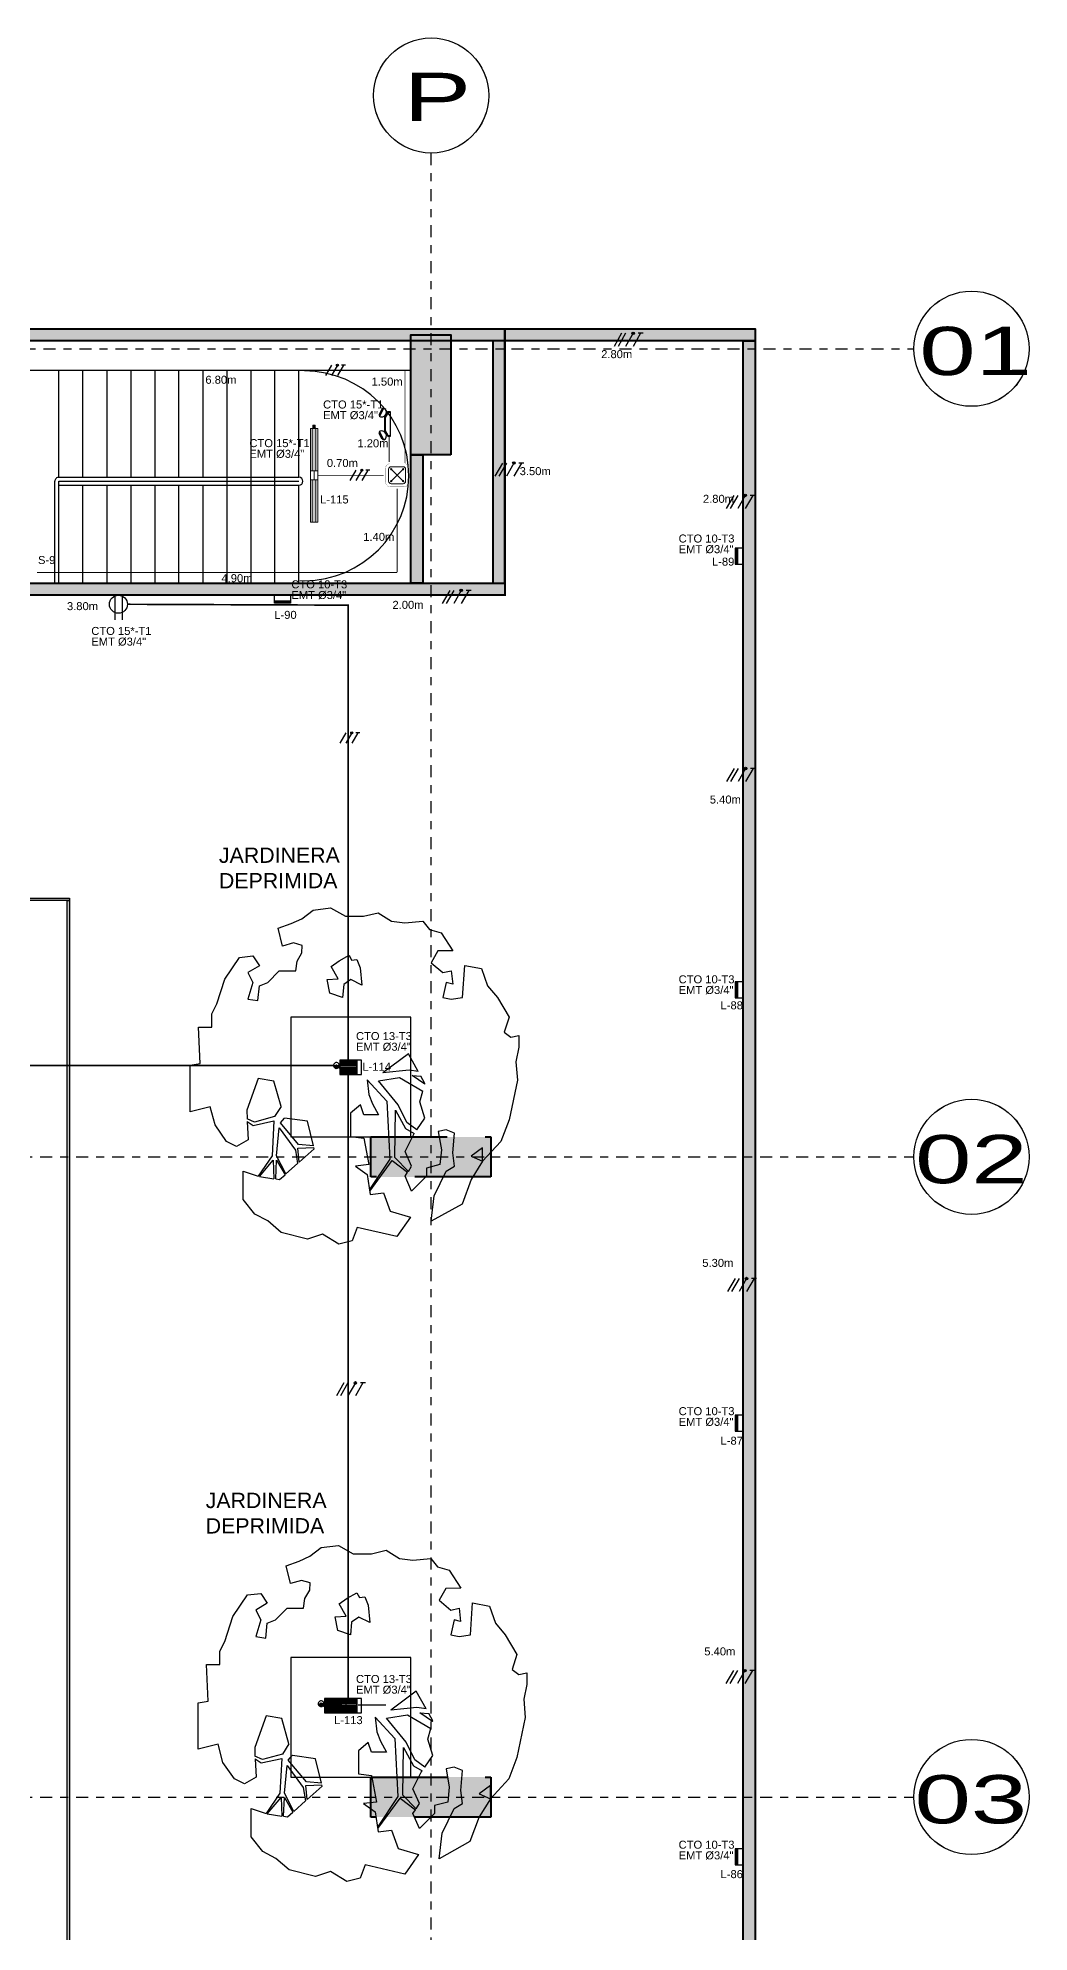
# Model space of a CAD drawing. Header units: millimetres. Extents: x -1568 to 501, y 36 to 962.
# Drawn here: x 261.56 to 273.95, y 85.32 to 109 of the extents above; entities that cross this region are included whole.
import ezdxf
from ezdxf.enums import TextEntityAlignment as Align
from ezdxf.lldxf.tags import DXFTag

# ---------------------------------------------------------------- set-up
doc = ezdxf.new("R2010")
doc.units = ezdxf.units.MM
for name, pattern in [('CENTER', [0.7, 0.3, -0.2, 0, -0.2]), ('HIDDEN2', [4.7625, 3.175, -1.5875]), ('LÍNEAS_OCULTASX2', [0.75, 0.5, -0.25])]:
    doc.linetypes.add(name, pattern=pattern)
for name, color, linetype in [('-ALAMBRADO', 7, 'Continuous'), ('-CN-GYD-ILUMINACION-EM', 1, 'Continuous'), ('-CN-GYD-TEXTOS', 7, 'Continuous'), ('A-DIM', 1, 'Continuous'), ('AMOBLAMIENTO', 252, 'Continuous'), ('AREA PARQUEO', 253, 'Continuous'), ('CAJA DE PASO', 86, 'Continuous'), ('EJE-ESTRUCTURA', 254, 'CENTER'), ('GG_ILUMINACIÓN 15', 3, 'Continuous'), ('GG_PISO 9', 8, 'Continuous'), ('JCA_COTAS', 252, 'Continuous'), ('JCA_HATCH 254', 252, 'Continuous'), ('JCA_TEXTO1', 251, 'Continuous'), ('JCA_TEXTO2', 252, 'Continuous'), ('LUMINARIA DE EMERGENCIA', 1, 'Continuous'), ('TEXTOS MEDIDAS', 7, 'Continuous'), ('TOMA', 1, 'Continuous')]:
    doc.layers.add(name, color=color, linetype=linetype)
for name, color, linetype, lineweight in [('-CN-GYD-ILUMINACIÓN', 3, 'Continuous', 20), ('-CN-GYD-LUMINARIA LED HERMETICA', 1, 'Continuous', 5), ('-CN-GYD-TUBERÍA ILUMINACION', 5, 'Continuous', 18), ('-CN-GYD-TUBERÍA TOMACORRIENTE PVC', 86, 'Continuous', 18), ('_TEXTO', 7, 'Continuous', 9), ('TEXTOS', 7, 'Continuous', 20)]:
    doc.layers.add(name, color=color, linetype=linetype, lineweight=lineweight)
doc.layers.add('A-HATCH CONCRETO', color=7, linetype='Continuous', true_color=0xb8b8b8)
doc.layers.add('HACHTCOLUMNA', color=7, linetype='Continuous', true_color=0x404040)
doc.layers.add('Estructura', color=7, linetype='Continuous', lineweight=40, true_color=0x383838)
doc.layers.add('Muro', color=7, linetype='Continuous', lineweight=40, true_color=0x2b2b2b)
doc.styles.add('CORPORATIVO', font='simplex.shx')
doc.styles.add('GYD', font='arial.ttf', dxfattribs={"height": 2.5})
doc.styles.get("Standard").update_dxf_attribs({"font": 'arial.ttf'})
doc.styles.add('style2', font='arial.ttf', dxfattribs={"width": 1.5})
tags = doc.linetypes.add('AiX_LINE', pattern='A,0.5,-0.2,["AiX",Standard,S=0.1,R=0,X=-0.1,Y=-0.05],-0.25', length=0.95).pattern_tags.tags
tags[6] = DXFTag(74, 10)
tags = doc.linetypes.add('PVC_LINE', pattern='A,0.5,-0.2,["PVC",Standard,S=0.1,R=0,X=-0.1,Y=-0.05],-0.25', length=0.95).pattern_tags.tags
tags[6] = DXFTag(74, 10)
pattern_1 = [(180, (4.985, -38.812), (-6.00631, -10.40324), [1.50158, -10.51105]), (270, (4.2344, -38.812), (6.00631, -10.40324), [0.75079, -20.05569]), (270, (4.047, -38.812), (6.00631, -10.40324), [0.60063, -20.20584]), (270, (4.422, -38.812), (6.00631, -10.40324), [0.60063, -20.20584]), (240, (3.859, -38.812), (6.00631, -10.40324), [0.4805, -11.53212]), (300, (4.61, -38.812), (12.01262, -4e-09), [0.4805, -11.53212])]

# ---------------------------------------------------------------- blocks, each defined once
blk = doc.blocks.new('Estructura cubierta')
at = {"layer": 'HACHTCOLUMNA'}
h = blk.add_hatch(color=256, dxfattribs=at)
h.paths.add_polyline_path([(1954.25, -5885.749), (1954.25, -5886.249), (1955.75, -5886.249), (1955.75, -5885.749)])
h.paths.add_polyline_path([(1963.25, -5885.749), (1963.25, -5886.249), (1961.75, -5886.249), (1961.75, -5885.749)])
h.paths.add_polyline_path([(1970.25, -5885.749), (1970.25, -5886.249), (1971.75, -5886.249), (1971.75, -5885.749)])
h.paths.add_polyline_path([(1979.248, -5885.749), (1979.248, -5886.249), (1977.748, -5886.249), (1977.748, -5885.749)])
h.paths.add_polyline_path([(1979.248, -5875.649), (1979.248, -5876.149), (1977.748, -5876.149), (1977.748, -5875.649)])
h.paths.add_polyline_path([(1970.25, -5875.649), (1970.25, -5876.149), (1971.75, -5876.149), (1971.75, -5875.649)])
h.paths.add_polyline_path([(1963.25, -5875.649), (1963.25, -5876.149), (1961.75, -5876.149), (1961.75, -5875.649)])
h.paths.add_polyline_path([(1954.25, -5875.649), (1954.25, -5876.149), (1955.75, -5876.149), (1955.75, -5875.649)])
h.paths.add_polyline_path([(1954.25, -5867.649), (1954.25, -5868.149), (1955.75, -5868.149), (1955.75, -5867.649)])
h.paths.add_polyline_path([(1963.25, -5867.649), (1963.25, -5868.149), (1961.75, -5868.149), (1961.75, -5867.649)])
h.paths.add_polyline_path([(1970.25, -5867.649), (1970.25, -5868.149), (1971.75, -5868.149), (1971.75, -5867.649)])
h.paths.add_polyline_path([(1979.248, -5867.649), (1979.248, -5868.149), (1977.748, -5868.149), (1977.748, -5867.649)])
h.paths.add_polyline_path([(1962.75, -5859.124), (1962.25, -5859.124), (1962.25, -5857.624), (1962.75, -5857.624)])
h.paths.add_polyline_path([(1955.25, -5859.124), (1954.75, -5859.124), (1954.75, -5857.624), (1955.25, -5857.624)])
h = blk.add_hatch(color=256, dxfattribs=at)
h.paths.add_polyline_path([(1971.25, -5904.924), (1971.25, -5903.424), (1970.75, -5903.424), (1970.75, -5904.924)])
h.paths.add_polyline_path([(1977.353, -5903.424), (1978.853, -5903.424), (1978.853, -5903.924), (1977.353, -5903.924)])
h.paths.add_polyline_path([(1962.75, -5904.924), (1962.75, -5903.424), (1962.25, -5903.424), (1962.25, -5904.924)])
h.paths.add_polyline_path([(1978.248, -5911.949), (1978.248, -5909.549), (1978.748, -5909.549), (1978.748, -5911.949)])
h.paths.add_polyline_path([(1970.75, -5909.549), (1970.75, -5911.949), (1971.25, -5911.949), (1971.25, -5909.549)])
h.paths.add_polyline_path([(1962.25, -5909.549), (1962.25, -5911.949), (1962.75, -5911.949), (1962.75, -5909.549)])
h.paths.add_polyline_path([(1978.748, -5859.124), (1978.248, -5859.124), (1978.248, -5857.624), (1978.748, -5857.624)])
h.paths.add_polyline_path([(1971.25, -5859.124), (1970.75, -5859.124), (1970.75, -5857.624), (1971.25, -5857.624)])
at = {"layer": 'EJE-ESTRUCTURA', "ltscale": 0.5}
for p, q in [((1978.498, -5855.354), (1978.498, -5914.914)), ((1978.498, -5855.354), (1978.498, -5914.914)), ((1953.405, -5857.799), (1984.533, -5857.799)), ((1953.363, -5867.899), (1984.533, -5867.899)), ((1953.363, -5875.899), (1984.533, -5875.899))]:
    blk.add_line(p, q, dxfattribs=at)
at = {"layer": 'Estructura'}
blk.add_lwpolyline([(1978.748, -5859.124), (1978.248, -5859.124), (1978.248, -5857.624), (1978.748, -5857.624)], close=True, dxfattribs=at)
at = {"layer": 'Estructura', "linetype": 'HIDDEN2', "ltscale": 0.3}
for points in [[(1979.248, -5867.649), (1979.248, -5868.149), (1977.748, -5868.149), (1977.748, -5867.649)], [(1979.248, -5875.649), (1979.248, -5876.149), (1977.748, -5876.149), (1977.748, -5875.649)]]:
    blk.add_lwpolyline(points, close=True, dxfattribs=at)
at = {"layer": 'JCA_TEXTO1', "linetype": 'Continuous'}
for centre in [(1978.501, -5854.634), (1985.253, -5857.799), (1985.253, -5867.899), (1985.253, -5875.899)]:
    blk.add_circle(centre, 0.72, dxfattribs=at)
at = {"layer": 'JCA_TEXTO2', "style": 'style2', "width": 1.5}
for s, height, p in [('P', 0.603, (1978.156, -5854.954)), ('01', 0.6031, (1984.602, -5858.129)), ('02', 0.6031, (1984.549, -5868.229)), ('03', 0.6031, (1984.542, -5876.229))]:
    blk.add_text(s, height=height, rotation=0.0293, dxfattribs=at).set_placement(p)
blk = doc.blocks.new('ap-2')
for points in [[(-184.365, -96.715), (-184.25, -96.709), (-184.209, -96.782), (-184.24, -96.844), (-184.343, -96.916), (-184.457, -96.947), (-184.426, -97.071), (-184.716, -97.071), (-184.726, -97.009), (-184.954, -97.019), (-184.954, -96.936), (-185.037, -96.936), (-185.099, -96.905), (-185.254, -96.855), (-185.389, -96.763), (-185.399, -96.68), (-185.337, -96.639), (-185.295, -96.711), (-185.233, -96.68), (-185.13, -96.711), (-185.12, -96.649), (-185.213, -96.639), (-185.233, -96.587), (-185.306, -96.515), (-185.306, -96.412), (-185.367, -96.404), (-185.418, -96.373), (-185.465, -96.372), (-185.48, -96.425), (-185.461, -96.494), (-185.572, -96.521), (-185.601, -96.441), (-185.632, -96.373), (-185.685, -96.303), (-185.699, -96.195), (-185.647, -96.102), (-185.647, -95.988), (-185.668, -95.896), (-185.616, -95.813), (-185.606, -95.73), (-185.616, -95.617), (-185.564, -95.576), (-185.544, -95.503), (-185.431, -95.43), (-185.43, -95.524), (-185.357, -95.565), (-185.295, -95.493), (-185.306, -95.441), (-185.223, -95.431), (-185.233, -95.472), (-185.14, -95.493), (-185.13, -95.441), (-185.14, -95.369), (-185.34, -95.356), (-185.32, -95.251), (-185.213, -95.214), (-185.14, -95.152), (-185.016, -95.079), (-184.923, -95.11), (-184.892, -95.068), (-184.902, -95.017), (-184.83, -95.017), (-184.737, -95.037), (-184.623, -95.027), (-184.374, -95.079), (-184.24, -95.13), (-184.116, -95.244), (-184.199, -95.244), (-184.147, -95.316), (-184.116, -95.244), (-184.002, -95.316), (-183.849, -95.373), (-183.741, -95.565), (-183.901, -95.547), (-184.054, -95.471), (-184.085, -95.419), (-184.168, -95.43), (-184.292, -95.419), (-184.312, -95.471), (-184.302, -95.522), (-184.188, -95.502), (-184.095, -95.512), (-184.074, -95.595), (-184.023, -95.595), (-183.93, -95.688), (-184.023, -95.729), (-184.047, -95.713)], [(-184.598, -95.606), (-184.652, -95.685), (-184.648, -95.63)], [(-184.598, -95.606), (-184.602, -95.605), (-184.648, -95.63)], [(-184.619, -95.895), (-184.639, -95.763), (-184.554, -95.618)], [(-184.313, -95.655), (-184.385, -95.605), (-184.488, -95.636), (-184.554, -95.618)], [(-184.678, -95.647), (-184.788, -95.708), (-184.669, -95.868)], [(-184.678, -95.647), (-184.685, -95.704), (-184.669, -95.868)], [(-184.625, -95.965), (-184.533, -95.955), (-184.476, -95.932), (-184.406, -95.894), (-184.406, -95.987), (-184.468, -96.008), (-184.416, -96.069), (-184.271, -96.069), (-184.261, -95.987), (-184.095, -95.956), (-184.085, -96.038), (-184.033, -95.966), (-183.909, -95.946), (-183.919, -95.863), (-183.805, -95.822), (-183.767, -95.695), (-183.645, -95.78), (-183.702, -96.028), (-183.702, -96.028), (-183.619, -96.059), (-183.598, -96.142), (-183.661, -96.245), (-183.63, -96.338), (-183.671, -96.503), (-183.743, -96.586), (-183.743, -96.586), (-183.785, -96.668), (-183.878, -96.74), (-184.054, -96.74), (-184.023, -96.647), (-184.023, -96.646)], [(-184.313, -95.655), (-184.359, -95.717), (-184.469, -95.772), (-184.619, -95.895)], [(-184.053, -95.708), (-184.139, -95.793), (-184.435, -95.789), (-184.321, -95.726), (-184.29, -95.671)], [(-184.053, -95.708), (-184.085, -95.688), (-184.178, -95.729), (-184.281, -95.677), (-184.29, -95.671)], [(-184.12, -95.809), (-184.047, -95.713)], [(-184.625, -95.965), (-184.492, -95.843), (-184.13, -95.823)], [(-184.13, -95.823), (-183.939, -95.951)], [(-183.93, -95.949), (-184.12, -95.809)], [(-185.333, -96.19), (-185.369, -96.14), (-185.403, -96.079), (-185.373, -96.064), (-185.377, -96.03), (-185.325, -96.009), (-185.216, -95.999), (-185.251, -96.068), (-185.22, -96.112), (-185.14, -96.119), (-185.166, -96.199), (-185.252, -96.215), (-185.256, -96.146), (-185.333, -96.19)], [(-184.212, -96.3), (-184.366, -96.338), (-184.385, -96.482), (-184.386, -96.483)], [(-184.212, -96.3), (-184.221, -96.394), (-184.356, -96.508), (-184.386, -96.483)], [(-184.111, -96.39), (-184.194, -96.296), (-184.203, -96.298)], [(-184.111, -96.39), (-184.198, -96.398), (-184.203, -96.298)], [(-184.037, -96.473), (-184.15, -96.532), (-184.324, -96.516), (-184.186, -96.414), (-184.102, -96.4)], [(-184.037, -96.473), (-184.102, -96.4)], [(-184.459, -96.504), (-184.617, -96.549), (-184.633, -96.647), (-184.435, -96.718), (-184.382, -96.716)], [(-184.459, -96.504), (-184.395, -96.544), (-184.36, -96.67), (-184.382, -96.716)], [(-184.365, -96.715), (-184.34, -96.678), (-184.368, -96.548), (-184.15, -96.56), (-184.023, -96.646)], [(-184.006, -96.537), (-184.123, -96.532), (-184.032, -96.479)], [(-184.021, -96.639), (-184.123, -96.552), (-184.007, -96.549)], [(-184.006, -96.537), (-184.002, -96.513), (-184.032, -96.479)], [(-184.021, -96.639), (-184.007, -96.549)]]:
    blk.add_lwpolyline(points)
blk = doc.blocks.new('A$C2b4e84c0')
at = {"layer": 'A-HATCH CONCRETO', "ltscale": 0.01}
h = blk.add_hatch(color=256, dxfattribs=at)
h.dxf.hatch_style = 1
h.paths.add_polyline_path([(26.773, 15.163), (26.923, 15.163), (26.923, 18.193), (26.773, 18.193)])
h.paths.add_polyline_path([(26.773, 17.968), (26.773, 17.818), (26.773, 17.818), (26.773, 17.968)], flags=16)
h.paths.add_polyline_path([(19.95, 18.193), (19.95, 18.343), (26.923, 18.343), (26.923, 18.193)])
h.paths.add_polyline_path([(26.248, 15.163), (26.098, 15.163), (26.098, 15.162), (26.248, 15.162)])
h.paths.add_polyline_path([(25.898, 15.163), (25.748, 15.163), (25.748, 16.768), (25.898, 16.768)])
h.paths.add_polyline_path([(15.909, 15.012), (15.909, 15.162), (26.923, 15.162), (26.923, 15.012)])
h.paths.add_polyline_path([(18.75, 16.768), (18.6, 16.768)])
h.paths.add_polyline_path([(15.909, 18.193), (15.909, 18.343), (18.75, 18.343), (18.75, 18.193)])
h.paths.add_polyline_path([(16.059, 18.193), (15.909, 18.193), (15.909, 16.522), (16.059, 16.522)])
h.paths.add_polyline_path([(16.059, 15.163), (15.909, 15.163), (15.909, 15.415), (16.059, 15.415)])
h = blk.add_hatch(color=256, dxfattribs=at)
h.dxf.hatch_style = 1
h.paths.add_polyline_path([(30.051, 18.193), (26.923, 18.193), (26.923, 18.343), (30.051, 18.343)])
h = blk.add_hatch(color=256, dxfattribs=at)
h.dxf.hatch_style = 1
h.paths.add_polyline_path([(30.049, -30.046), (29.899, -30.046), (29.899, 18.193), (30.049, 18.193)])
at = {"layer": 'JCA_HATCH 254'}
h = blk.add_hatch(color=256, dxfattribs=at)
h.dxf.hatch_style = 1
h.paths.add_polyline_path([(6.628, 11.227), (21.481, 11.227), (21.481, 11.196), (6.628, 11.196)])
h = blk.add_hatch(color=256, dxfattribs=at)
h.dxf.hatch_style = 1
h.paths.add_polyline_path([(21.451, 11.196), (21.481, 11.196), (21.481, -2.553), (21.451, -2.553)])
for points in [[(6.628, 11.227), (21.481, 11.227), (21.481, 11.196), (6.628, 11.196)], [(21.451, 11.196), (21.481, 11.196), (21.481, -2.553), (21.451, -2.553)]]:
    blk.add_lwpolyline(points, close=True)
at = {"layer": 'A-DIM', "linetype": 'Continuous', "ltscale": 0.3}
blk.add_line((26.923, 18.193), (30.051, 18.193), dxfattribs=at)
at = {"layer": 'AMOBLAMIENTO'}
for p, q in [((21.348, 16.486), (21.348, 17.818)), ((21.648, 16.486), (21.648, 17.818)), ((21.948, 17.818), (21.948, 16.486)), ((22.248, 17.818), (22.248, 16.486)), ((22.548, 17.818), (22.548, 16.486)), ((22.848, 16.486), (22.848, 17.818)), ((23.148, 17.818), (23.148, 16.486)), ((23.448, 17.818), (23.448, 15.162)), ((23.748, 17.818), (23.748, 15.162)), ((24.048, 15.162), (24.048, 17.818)), ((24.348, 16.486), (24.348, 17.818)), ((21.298, 15.162), (21.298, 16.436)), ((21.348, 16.486), (24.348, 16.486)), ((21.348, 16.436), (24.348, 16.436)), ((21.348, 15.162), (21.348, 16.436)), ((21.348, 16.386), (24.348, 16.386)), ((21.648, 15.162), (21.648, 16.386)), ((21.948, 16.386), (21.948, 15.162)), ((22.248, 16.386), (22.248, 15.162)), ((22.548, 16.386), (22.548, 15.162)), ((22.848, 15.162), (22.848, 16.386)), ((23.148, 16.386), (23.148, 15.162)), ((24.348, 15.162), (24.348, 16.386))]:
    blk.add_line(p, q, dxfattribs=at)
blk.add_lwpolyline([(18.75, 18.193), (25.748, 18.193), (25.748, 17.82), (18.75, 17.82)], close=True, dxfattribs=at)
for centre, radius, start, end in [((24.41, 16.505), 1.312, 270.338, 89.662), ((21.348, 16.436), 0.05, 90, 180.0294), ((24.348, 16.436), 0.05, 270, 90)]:
    blk.add_arc(centre, radius, start, end, dxfattribs=at)
at = {"layer": 'AREA PARQUEO'}
for points in [[(24.248, 9.738), (24.248, 8.243), (25.748, 8.243), (25.748, 9.738)], [(24.248, 1.738), (24.248, 0.243), (25.748, 0.243), (25.748, 1.738)]]:
    blk.add_lwpolyline(points, close=True, dxfattribs=at)
at = {"layer": 'Muro'}
for points in [[(19.95, 18.193), (19.95, 18.343), (26.923, 18.343), (26.923, 18.193)], [(30.051, 18.193), (26.923, 18.193), (26.923, 18.343), (30.051, 18.343)], [(26.773, 15.163), (26.923, 15.163), (26.923, 18.193), (26.773, 18.193)], [(25.898, 15.163), (25.748, 15.163), (25.748, 16.768), (25.898, 16.768)], [(15.909, 15.012), (15.909, 15.162), (26.923, 15.162), (26.923, 15.012)]]:
    blk.add_lwpolyline(points, close=True, dxfattribs=at)
blk.add_lwpolyline([(30.049, -30.046), (29.899, -30.046), (29.899, 18.193), (30.049, 18.193), (30.049, -30.046)], dxfattribs=at)
at = {"layer": 'JCA_COTAS', "xscale": 2, "yscale": 2, "zscale": 2, "rotation": 270.0000001197043}
for p in [(217.132, -360.294), (217.231, -368.26)]:
    blk.add_blockref('ap-2', p, dxfattribs=at)
at = {"layer": 'Muro'}
blk.add_blockref('Estructura cubierta', (-1952.5, 5875.892), dxfattribs=at)
blk = doc.blocks.new('GG_BALA COB SP 1')
at = {"lineweight": 5}
h = blk.add_hatch(dxfattribs=at)
h.set_pattern_fill('ANSI31', color=8)
h.paths.add_polyline_path([(100, -18), (-100, -18), (-100, -50), (100, -50)])
at = {"ltscale": 0.3}
for points in [[(-100, 50), (100, 50), (100, -50), (-100, -50), (-100, 50)], [(-100, -18), (100, -18)]]:
    blk.add_lwpolyline(points, dxfattribs=at)
blk = doc.blocks.new('2x')
at = {"layer": '-ALAMBRADO'}
h = blk.add_hatch(color=256, dxfattribs=at)
edge = h.paths.add_edge_path()
edge.add_arc((0.075, 0.13), 0.025, 0, 360)
for p, q in [((-0.075, 0.13), (-0.225, -0.13)), ((0.075, 0.13), (-0.075, -0.13)), ((0.225, 0.13), (0.075, -0.13))]:
    blk.add_line(p, q, dxfattribs=at)
blk.add_lwpolyline([(0.275, 0.13), (0.175, 0.13)], dxfattribs=at)
blk.add_circle((0.075, 0.13), 0.025, dxfattribs=at)
blk = doc.blocks.new('*U63')
at = {"layer": '-ALAMBRADO'}
blk.add_blockref('2x', (0, 0), dxfattribs=at)
blk = doc.blocks.new('LUMINARIA HERMETICA 40W')
h = blk.add_hatch()
h.set_pattern_fill('SWAMP', color=252, scale=0.472938, angle=180)
h.set_pattern_definition(pattern_1)
h.paths.add_polyline_path([(-24, 55), (23, 55), (23, 585), (-24, 585)])
h = blk.add_hatch()
h.set_pattern_fill('SWAMP', color=252, scale=0.472938, angle=180)
h.set_pattern_definition(pattern_1)
h.paths.add_polyline_path([(-24, -585), (23, -585), (23, -55), (-24, -55)])
at = {"layer": '-CN-GYD-ILUMINACIÓN', "color": 1, "extrusion": (0, 0, -1)}
for p, q in [((-46, 585), (46, 585)), ((-46, 55), (-46, 585)), ((46, 585), (46, 559)), ((46, 559), (46, 55)), ((-46, -559), (-46, -55)), ((46, -55), (46, -585)), ((-46, -585), (-46, -559)), ((46, -585), (-46, -585))]:
    blk.add_line(p, q, dxfattribs=at)
at = {"layer": '-CN-GYD-ILUMINACIÓN', "color": 1}
for p, q in [((46, 55), (-46, 55)), ((0, 55), (0, -55)), ((46, -55), (46, 55)), ((-46, -55), (46, -55)), ((-16, -587), (-17, -588)), ((-17, -588), (-17, -589)), ((-17, -589), (-17, -595)), ((-17, -595), (-12, -595)), ((-15, -587), (-16, -587)), ((-12, -596), (-16, -596)), ((-16, -596), (-16, -604)), ((-16, -604), (-12, -604)), ((-16, -605), (-16, -615)), ((-12, -605), (-16, -605)), ((-16, -615), (-14, -617)), ((-13, -587), (-15, -587)), ((-14, -617), (-14, -621)), ((-14, -621), (-14, -623)), ((-14, -623), (-11, -626)), ((-13, -587), (-13, -585)), ((-13, -585), (0, -585)), ((-12, -588), (-13, -587)), ((0, -587), (-13, -587)), ((-11, -589), (-12, -588)), ((-12, -595), (-12, -596)), ((-12, -604), (-12, -605)), ((-8, -588), (-11, -589)), ((-11, -626), (0, -626)), ((-7, -588), (-8, -588)), ((-3, -587), (-7, -588)), ((0, -587), (-3, -587)), ((13, -585), (0, -585)), ((0, -587), (3, -587)), ((0, -587), (13, -587)), ((11, -626), (0, -626)), ((3, -587), (7, -588)), ((7, -588), (8, -588)), ((8, -588), (11, -589)), ((11, -589), (12, -588)), ((14, -623), (11, -626)), ((12, -588), (13, -587)), ((17, -595), (12, -595)), ((12, -595), (12, -596)), ((12, -596), (16, -596)), ((16, -604), (12, -604)), ((12, -604), (12, -605)), ((12, -605), (16, -605)), ((13, -587), (13, -585)), ((13, -587), (15, -587)), ((16, -615), (14, -617)), ((14, -617), (14, -621)), ((14, -621), (14, -623)), ((15, -587), (16, -587)), ((16, -587), (17, -588)), ((16, -596), (16, -604)), ((16, -605), (16, -615)), ((17, -588), (17, -589)), ((17, -589), (17, -595))]:
    blk.add_line(p, q, dxfattribs=at)
for points in [[(-46, 55), (-46, -55)], [(-17, -594), (-11, -594), (-8, -594), (0, -594)], [(-14, -617), (0, -617)], [(-12, -595), (0, -595)], [(-12, -596), (0, -596)], [(-12, -604), (0, -604)], [(-12, -605), (0, -605)], [(-11, -589), (-11, -595)], [(-9, -615), (-11, -617)], [(-7, -605), (-7, -615), (-9, -615), (-9, -605)], [(-8, -588), (-8, -595)], [(-8, -604), (-8, -596)], [(-7, -615), (-4, -617)], [(17, -594), (11, -594), (8, -594), (0, -594)], [(12, -595), (0, -595)], [(12, -596), (0, -596)], [(12, -604), (0, -604)], [(12, -605), (0, -605)], [(14, -617), (0, -617)], [(7, -615), (4, -617)], [(7, -605), (7, -615), (9, -615), (9, -605)], [(8, -588), (8, -595)], [(8, -604), (8, -596)], [(9, -615), (11, -617)], [(11, -589), (11, -595)]]:
    blk.add_lwpolyline(points, dxfattribs=at)
at = {"color": 1}
for points in [[(23, 55), (-24, 55), (-24, 585), (23, 585)], [(23, -585), (-24, -585), (-24, -55), (23, -55)]]:
    blk.add_lwpolyline(points, close=True, dxfattribs=at)
blk = doc.blocks.new('*U101')
at = {"layer": '-CN-GYD-ILUMINACION-EM', "ltscale": 0.3}
for p, q in [((-145, 270), (-200, 170)), ((-114, 285), (-197, 136)), ((-193, 144), (-193, 144)), ((-119, 277), (-119, 277)), ((-145, -270), (-200, -170)), ((-114, -285), (-197, -136)), ((-193, -144), (-193, -144)), ((-119, -277), (-119, -277))]:
    blk.add_line(p, q, dxfattribs=at)
at = {"layer": '-CN-GYD-ILUMINACION-EM'}
for p, q in [((-104, 116), (-104, -116)), ((-94, 114), (-94, -114)), ((0, 217), (-46, 217)), ((0, 207), (-40, 207)), ((0, -217), (0, 217)), ((-46, -217), (0, -217)), ((-40, -207), (0, -207))]:
    blk.add_line(p, q, dxfattribs=at)
for points in [[(-96, 130), (-110, 138)], [(-46, 217), (-104, 116)], [(-40, 207), (-94, 114)], [(-56, 199), (-70, 208)], [(-96, -130), (-110, -138)], [(-46, -217), (-104, -116)], [(-40, -207), (-94, -114)], [(-56, -199), (-70, -208)]]:
    blk.add_lwpolyline(points, dxfattribs=at)
at = {"layer": '-CN-GYD-ILUMINACION-EM', "ltscale": 0.3}
for centre, radius, start, end in [((-183, 161), 19.1, 150.9715, 240.9715), ((-156, 211), 85.5, 240.9715, 60.9715), ((-128, 260), 19.1, 60.9715, 150.9715), ((-183, -161), 19.1, 119.0285, 209.0285), ((-156, -211), 85.5, 299.0285, 119.0285), ((-128, -260), 19.1, 209.0285, 299.0285)]:
    blk.add_arc(centre, radius, start, end, dxfattribs=at)
at = {"layer": '-CN-GYD-TEXTOS', "style": 'GYD'}
blk.add_attdef('5', (-68, -406), '', height=125, rotation=90, dxfattribs=at)
blk = doc.blocks.new('Caja de paso')
at = {"layer": '-CN-GYD-TUBERÍA TOMACORRIENTE PVC', "const_width": 0.00173}
blk.add_lwpolyline([(-0.111, 0.067), (-0.111, -0.067, 0.414214), (-0.067, -0.111), (0.067, -0.111, 0.414214), (0.111, -0.067), (0.111, 0.067, 0.414214), (0.067, 0.111), (-0.067, 0.111, 0.414214)], format="xyb", close=True, dxfattribs=at)
at = {"layer": '-CN-GYD-TUBERÍA TOMACORRIENTE PVC'}
blk.add_lwpolyline([(-0.057, -0.082), (0.057, -0.082, 0.414214), (0.082, -0.057), (0.082, 0.057, 0.414214), (0.057, 0.082), (-0.057, 0.082, 0.414214), (-0.082, 0.057), (-0.082, -0.057, 0.414214)], format="xyb", close=True, dxfattribs=at)
at = {"layer": '-CN-GYD-TUBERÍA TOMACORRIENTE PVC', "linetype": 'LÍNEAS_OCULTASX2'}
for points in [[(-0.057, 0.057), (0.057, -0.057)], [(0.057, 0.057), (-0.057, -0.057)]]:
    blk.add_lwpolyline(points, dxfattribs=at)
at = {"layer": '-CN-GYD-TUBERÍA TOMACORRIENTE PVC'}
for centre in [(-0.057, 0.057), (0.057, 0.057), (-0.057, -0.057), (0.057, -0.057)]:
    blk.add_circle(centre, 0.00665, dxfattribs=at)
blk = doc.blocks.new('t')
at = {"layer": 'TOMA'}
for p, q in [((0.006, 0.03), (0.204, 0.03)), ((0.006, -0.03), (0.204, -0.03))]:
    blk.add_line(p, q, dxfattribs=at)
blk.add_circle((0.075, 0), 0.075, dxfattribs=at)
blk = doc.blocks.new('A$C8c352c3c')
at = {"color": 2}
for p, q in [((0.009, 0.097), (0.009, 0.112)), ((0.009, 0.112), (0.019, 0.112)), ((0.019, 0.097), (0.009, 0.097)), ((0.019, 0.112), (0.053, 0.112)), ((0.019, 0.083), (0.019, 0.097)), ((0.019, 0.097), (0.079, 0.097)), ((0.079, 0.083), (0.019, 0.083)), ((0.042, 0.119), (0.03, 0.119)), ((0.03, 0.119), (0.03, 0.112)), ((0.03, 0.076), (0.03, 0.083)), ((0.042, 0.076), (0.03, 0.076)), ((0.042, 0.119), (0.042, 0.112)), ((0.042, 0.076), (0.042, 0.083)), ((0.063, 0.112), (0.053, 0.112)), ((0.053, 0.097), (0.063, 0.097)), ((0.063, 0.097), (0.063, 0.112)), ((0.073, 0.097), (0.073, 0.105)), ((0.073, 0.105), (0.079, 0.105)), ((0.073, 0.075), (0.073, 0.083)), ((0.079, 0.075), (0.073, 0.075)), ((0.289, 0.18), (0.079, 0.18)), ((0.079, 0.18), (0.079, 0)), ((0.289, 0.174), (0.079, 0.174)), ((0.289, 0.167), (0.079, 0.167)), ((0.289, 0.158), (0.079, 0.158)), ((0.289, 0.146), (0.079, 0.146)), ((0.289, 0.135), (0.079, 0.135)), ((0.289, 0.122), (0.079, 0.122)), ((0.289, 0.108), (0.079, 0.108)), ((0.289, 0.09), (0.079, 0.09)), ((0.289, 0.072), (0.079, 0.072)), ((0.289, 0.058), (0.079, 0.058)), ((0.289, 0.045), (0.079, 0.045)), ((0.289, 0.034), (0.079, 0.034)), ((0.289, 0.022), (0.079, 0.022)), ((0.289, 0.013), (0.079, 0.013)), ((0.289, 0.006), (0.079, 0.006)), ((0.079, 0), (0.289, 0)), ((0.289, 0), (0.289, 0.18)), ((0.289, 0.174), (0.293, 0.174)), ((0.289, 0.006), (0.293, 0.006)), ((0.349, 0.18), (0.293, 0.18)), ((0.293, 0), (0.293, 0.18)), ((0.293, 0), (0.349, 0)), ((0.349, 0), (0.349, 0.18))]:
    blk.add_line(p, q, dxfattribs=at)
for major_axis, start_param, end_param in [((0.0255, 0.0255), 5.050177, 10.042728), ((-0.0255, 0.0255), 2.523643, 2.911994)]:
    blk.add_ellipse((0.036, 0.113), major_axis=major_axis, ratio=1, start_param=start_param, end_param=end_param, dxfattribs=at)
at = {"color": 7, "style": 'CORPORATIVO'}
blk.add_attdef('CIRCUITO', text='', height=0.005, rotation=90, dxfattribs=at).set_placement((0.392, 0.242), align=Align.TOP_LEFT)
blk = doc.blocks.new('3x')
at = {"layer": '-ALAMBRADO'}
h = blk.add_hatch(color=256, dxfattribs=at)
edge = h.paths.add_edge_path()
edge.add_arc((0.078, 0.13), 0.025, 0, 360)
for p, q in [((-0.152, 0.13), (-0.302, -0.13)), ((-0.072, 0.13), (-0.222, -0.13)), ((0.078, 0.13), (-0.072, -0.13)), ((0.228, 0.13), (0.078, -0.13))]:
    blk.add_line(p, q, dxfattribs=at)
blk.add_lwpolyline([(0.278, 0.13), (0.178, 0.13)], dxfattribs=at)
blk.add_circle((0.078, 0.13), 0.025, dxfattribs=at)
blk = doc.blocks.new('*U60')
at = {"layer": '-ALAMBRADO'}
blk.add_blockref('3x', (0, 0), dxfattribs=at)

msp = doc.modelspace()

# ---------------------------------------------------------------- linework, layer by layer
at = {"layer": '-CN-GYD-TUBERÍA ILUMINACION', "linetype": 'AiX_LINE', "ltscale": 10, "const_width": 0.01}
for points in [[(261.567, 104.841), (266.15, 104.841), (266.15, 103.682)], [(265.951, 103.696), (265.951, 104.019)], [(265.884, 103.529), (265.06, 103.529)], [(266.051, 103.363), (266.051, 102.315)], [(261.551, 102.315), (266.051, 102.315)]]:
    msp.add_lwpolyline(points, dxfattribs=at)
at = {"layer": '-CN-GYD-TUBERÍA TOMACORRIENTE PVC', "linetype": 'PVC_LINE', "ltscale": 10, "const_width": 0.02}
for points in [[(264.72, 102.03), (267.4, 102.03), (267.4, 105.211), (270.376, 105.211), (270.376, 102.617)], [(270.376, 97.2), (270.376, 102.417)], [(264.52, 102.03), (259.276, 102.03)], [(265.44, 96.221), (265.44, 101.906), (262.68, 101.917)], [(270.376, 91.782), (270.376, 97)], [(244.242, 96.154), (265.256, 96.154)], [(265.44, 96.041), (265.44, 88.242)], [(270.376, 86.365), (270.376, 91.582)], [(270.376, 80.948), (270.376, 86.165)]]:
    msp.add_lwpolyline(points, dxfattribs=at)
at = {"color": 61, "true_color": 0xedee99}
msp.add_line((265.563, 88.161), (265.911, 88.161), dxfattribs=at)
at = {"layer": 'GG_PISO 9', "linetype": 'Continuous'}
for centre in [(266.477, 108.275), (273.23, 105.111), (273.23, 95.011), (273.23, 87.011)]:
    msp.add_circle(centre, 0.72, dxfattribs=at)

# ---------------------------------------------------------------- block references
at = {"layer": '-CN-GYD-LUMINARIA LED HERMETICA', "linetype": 'Continuous', "xscale": 0.001, "yscale": 0.001, "zscale": 0.002575412933351854, "rotation": 180}
msp.add_blockref('LUMINARIA HERMETICA 40W', (265.013, 103.529), dxfattribs=at)
for name, p in [('A$C2b4e84c0', (240.476, 87.018)), ('A$C8c352c3c', (265.257, 96.04)), ('A$C8c352c3c', (265.065, 88.064)), ('A$C8c352c3c', (265.257, 88.062))]:
    msp.add_blockref(name, p)
at = {"layer": '_TEXTO', "linetype": 'Continuous', "ltscale": 10}
for name, p, xscale, yscale, zscale in [('*U60', (268.952, 105.222), 0.6253617284658048, 0.6253617284658048, 166.7631275908813), ('*U63', (265.267, 104.841), 0.5, 0.5, 0.5), ('*U60', (267.462, 103.601), 0.6253617284658048, 0.6253617284658048, 166.7631275908813), ('*U63', (265.573, 103.529), 0.5, 0.5, 0.5), ('*U60', (270.353, 103.196), 0.6253617284658048, 0.6253617284658048, 166.7631275908813), ('*U60', (266.803, 102.01), 0.6253617284658048, 0.6253617284658048, 166.7631275908813), ('*U63', (265.446, 100.245), 0.5, 0.5, 0.5), ('*U60', (270.358, 99.784), 0.6253617284658048, 0.6253617284658048, 166.7631275908813), ('*U60', (270.369, 93.409), 0.6253617284658048, 0.6253617284658048, 166.7631275908813), ('*U60', (265.481, 92.105), 0.6253617284658048, 0.6253617284658048, 166.7631275908813), ('*U60', (270.348, 88.509), 0.6253617284658048, 0.6253617284658048, 166.7631275908813)]:
    msp.add_blockref(name, p, dxfattribs=dict(at, xscale=xscale, yscale=yscale, zscale=zscale))
at = {"layer": 'CAJA DE PASO', "linetype": 'Continuous', "ltscale": 10, "xscale": 1.3, "yscale": 1.3, "zscale": 45.18280937220077}
msp.add_blockref('Caja de paso', (266.051, 103.53), dxfattribs=at)
at = {"layer": 'GG_ILUMINACIÓN 15', "ltscale": 0.1, "xscale": -0.001, "yscale": 0.001, "zscale": 0.001, "rotation": 270}
for p in [(270.326, 102.517), (270.326, 97.1), (270.326, 91.682), (270.326, 86.265)]:
    msp.add_blockref('GG_BALA COB SP 1', p, dxfattribs=at)
at = {"layer": 'GG_ILUMINACIÓN 15', "ltscale": 0.1, "xscale": 0.001, "yscale": 0.001, "zscale": 0.001}
msp.add_blockref('GG_BALA COB SP 1', (264.62, 101.98), dxfattribs=at)
at = {"layer": 'LUMINARIA DE EMERGENCIA', "linetype": 'Continuous', "ltscale": 10, "xscale": 0.0007, "yscale": 0.0007, "zscale": 0.0007}
msp.add_blockref('*U101', (265.967, 104.171), dxfattribs=at)
at = {"layer": 'TOMA', "xscale": 1.5, "yscale": 1.5, "zscale": 1.5, "rotation": 270}
msp.add_blockref('t', (262.568, 102.03), dxfattribs=at)

# ---------------------------------------------------------------- texts
at = {"layer": 'GG_PISO 9', "style": 'style2', "width": 1.5}
for s, height, p in [('P', 0.603, (266.133, 107.956)), ('01', 0.6031, (272.578, 104.781)), ('02', 0.6031, (272.526, 94.681)), ('03', 0.6031, (272.519, 86.681))]:
    msp.add_text(s, height=height, rotation=0.0293, dxfattribs=at).set_placement(p)
at = {"layer": 'GG_PISO 9'}
for s, p in [('JARDINERA', (263.824, 98.685)), ('DEPRIMIDA', (263.824, 98.367)), ('JARDINERA', (263.659, 90.622)), ('DEPRIMIDA', (263.659, 90.304))]:
    msp.add_text(s, height=0.1909, rotation=0.0669, dxfattribs=at).set_placement(p)
at = {"layer": 'TEXTOS', "char_height": 0.1, "attachment_point": 1}
for s, insert, width in [('\\A1;\\pxsm0.8;CTO 15*-T1\\PEMT Ø3/4"       ', (265.126, 104.464), 0.73771), ('\\A1;\\pxsm0.8;CTO 15*-T1\\PEMT Ø3/4"       ', (264.205, 103.981), 0.73381), ('\\A1;\\pxsm0.8;CTO 10-T3\\PEMT Ø3/4"       ', (269.569, 102.789), 0.78217), ('\\A1;\\pxsm0.8;L-89', (269.986, 102.5), 0.13074), ('\\A1;\\pxsm0.8;CTO 10-T3\\PEMT Ø3/4"       ', (264.729, 102.216), 0.78217), ('\\A1;\\pxsm0.8;L-90', (264.516, 101.835), 0.11096), ('\\A1;\\pxsm0.8;CTO 15*-T1\\PEMT Ø3/4"       ', (262.229, 101.634), 0.76392), ('\\A1;\\pxsm0.8;CTO 10-T3\\PEMT Ø3/4"       ', (269.569, 97.28), 0.78217), ('\\A1;\\pxsm0.8;L-88', (270.093, 96.955), 0.13074), ('\\A1;\\pxsm0.8;CTO 13-T3\\PEMT Ø3/4"       ', (265.537, 96.571), 0.78217), ('\\A1;\\pxsm0.8;CTO 10-T3\\PEMT Ø3/4"       ', (269.569, 91.883), 0.78217), ('\\A1;\\pxsm0.8;L-87', (270.093, 91.514), 0.13074), ('\\A1;\\pxsm0.8;CTO 13-T3\\PEMT Ø3/4"       ', (265.537, 88.536), 0.78217), ('\\A1;\\pxsm0.8;CTO 10-T3\\PEMT Ø3/4"       ', (269.569, 86.465), 0.78217), ('\\A1;\\pxsm0.8;L-86', (270.093, 86.097), 0.1987)]:
    msp.add_mtext(s, dxfattribs=dict(at, insert=insert, width=width))
for s, width, heights, insert in [('\\pxqc;L-115', 0.27392, [0.1], (265.13, 103.277)), ('S-9', 0.17726, [0.103], (261.563, 102.52)), ('\\pxqc;L-114', 0.27392, [0.1], (265.658, 96.187)), ('\\pxqc;L-113', 0.27392, [0.1], (265.305, 88.022))]:
    msp.add_mtext_dynamic_manual_height_columns(s, width=width, gutter_width=0.325, heights=heights, dxfattribs=dict(at, insert=insert))
at = {"layer": 'TEXTOS MEDIDAS', "char_height": 0.1, "width": 0.26621, "attachment_point": 1}
for s, insert in [('\\A1;\\pxsm0.8;2.80m', (268.601, 105.093)), ('\\A1;\\pxsm0.8;3.50m', (267.583, 103.631)), ('\\A1;\\pxsm0.8;2.80m', (269.873, 103.285)), ('\\A1;\\pxsm0.8;3.80m', (261.925, 101.944)), ('\\A1;\\pxsm0.8;2.00m', (265.993, 101.96)), ('\\A1;\\pxsm0.8;5.40m', (269.959, 99.527)), ('\\A1;\\pxsm0.8;5.30m', (269.865, 93.736)), ('\\A1;\\pxsm0.8;5.40m', (269.89, 88.881))]:
    msp.add_mtext(s, dxfattribs=dict(at, insert=insert))
at = {"layer": 'TEXTOS MEDIDAS', "char_height": 0.1, "attachment_point": 1}
for s, insert in [('6.80m', (263.655, 104.773)), ('1.50m', (265.732, 104.75)), ('1.20m', (265.555, 103.979)), ('0.70m', (265.173, 103.733)), ('1.40m', (265.628, 102.81)), ('4.90m', (263.856, 102.293))]:
    msp.add_mtext_dynamic_manual_height_columns(s, width=0.27392, gutter_width=0.325, heights=[0], dxfattribs=dict(at, insert=insert))

doc.saveas('drawing.dxf')
